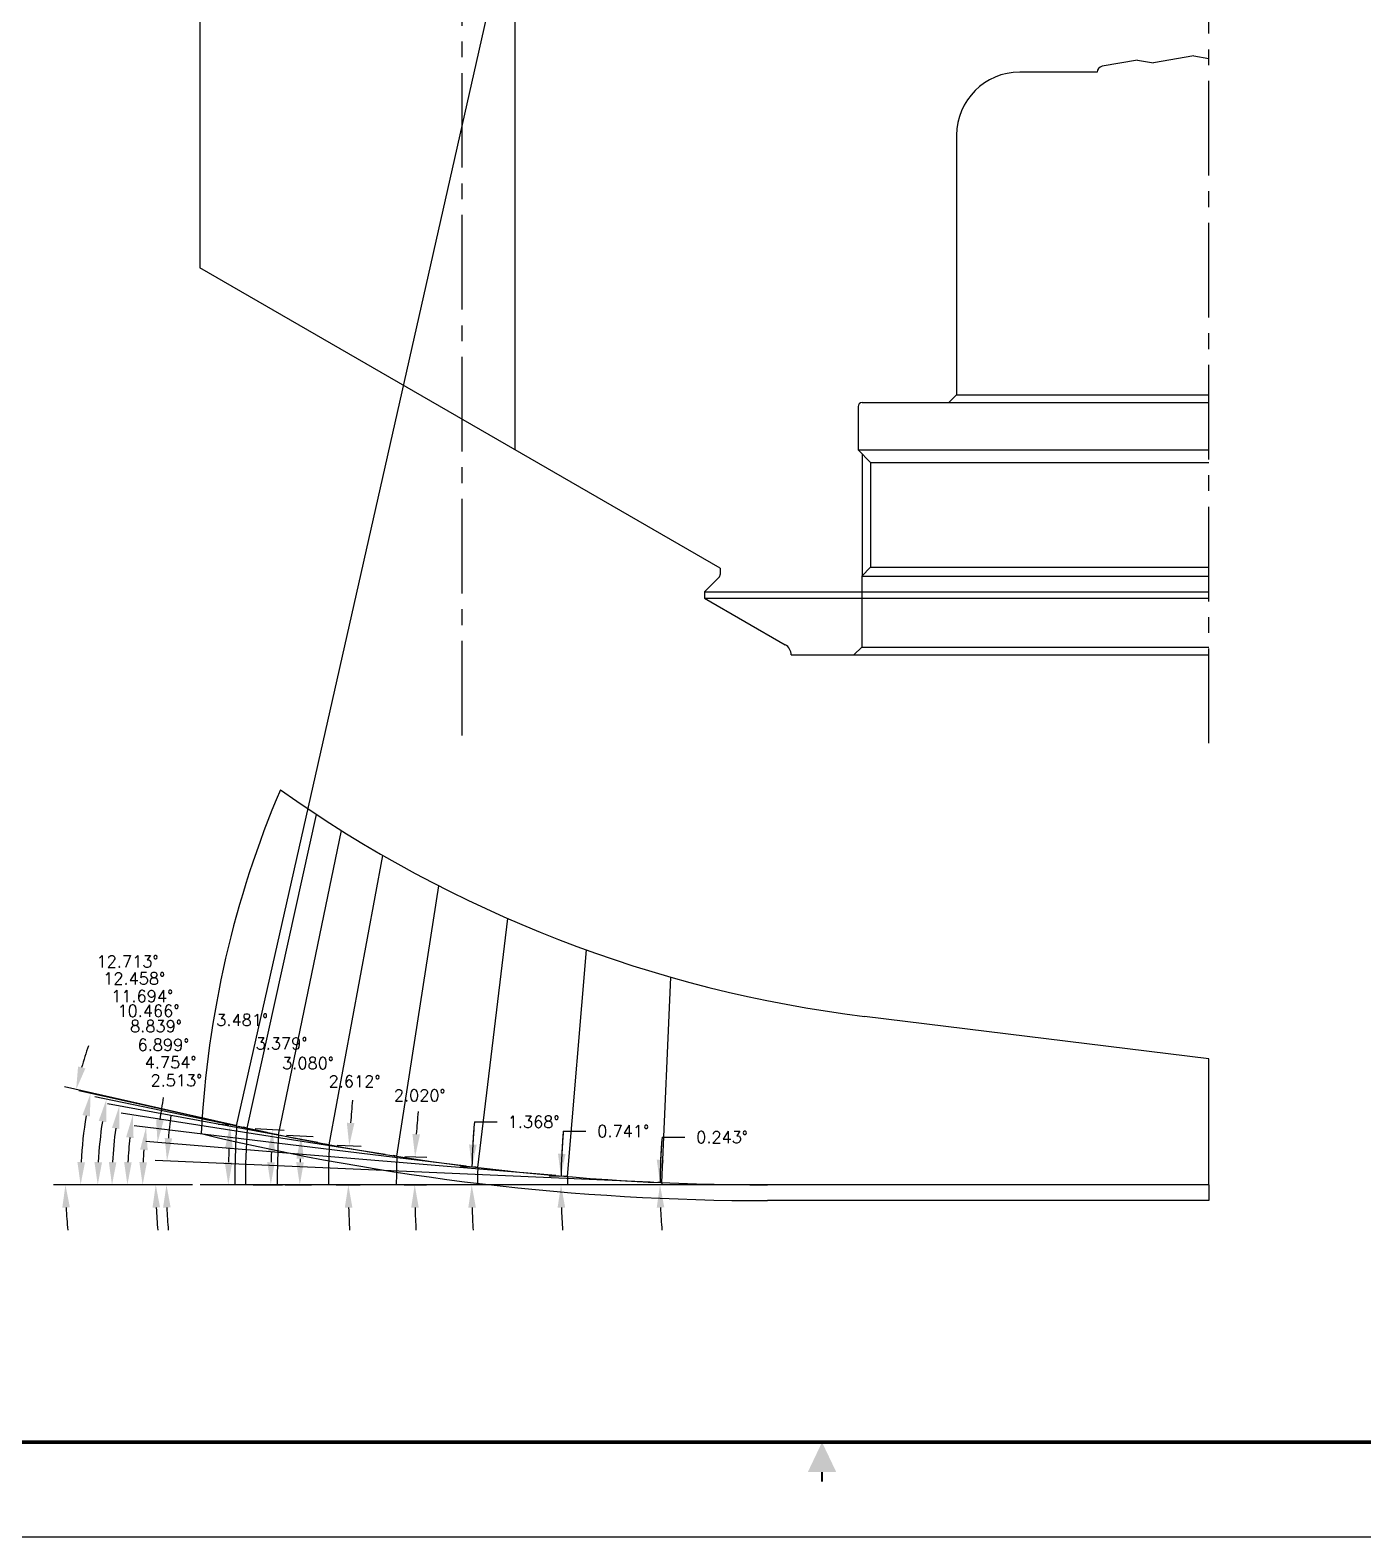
# Model space of a CAD drawing. Header units: inches. Extents: x -3 to 80.6, y -1.2 to 56.3.
# Drawn here: x 57.34 to 67.91, y 12.43 to 24.37 of the extents above; entities that cross this region are included whole.
import ezdxf
from ezdxf.enums import TextEntityAlignment as Align

# ---------------------------------------------------------------- set-up
doc = ezdxf.new("R2010")
doc.units = ezdxf.units.IN
doc.header["$MEASUREMENT"] = 0
doc.header["$PDMODE"] = 35
doc.linetypes.add('CENTER2', pattern=[1.125, 0.75, -0.125, 0.125, -0.125])
doc.layers.get('Defpoints').update_dxf_attribs({"color": 10})
doc.layers.add('Blade_5', color=7, linetype='Continuous', true_color=0x0066cc)
for name, color, linetype in [('CLine', 5, 'CENTER2'), ('Dims', 4, 'Continuous'), ('Title Block', 7, 'Continuous')]:
    doc.layers.add(name, color=color, linetype=linetype)
doc.styles.add('RomanD', font='romand.shx')
doc.styles.add('RomanS', font='romans')
doc.dimstyles.get("Standard").update_dxf_attribs({"dimtxt": 0.094, "dimasz": 0.18, "dimexe": 0.094, "dimexo": 0.0625, "dimgap": 0.09, "dimtad": 0, "dimtih": 1, "dimtoh": 1, "dimdec": 4, "dimzin": 0, "dimdsep": 46, "dimtxsty": 'RomanS', "dimcen": 0.09, "dimadec": 3, "dimazin": 0, "dimtfac": 1, "dimtdec": 4, "dimtofl": 0, "dimtmove": 0, "dimatfit": 3, "dimfxl": 1, "dimtolj": 1, "dimtzin": 0, "dimarcsym": 0})

# ---------------------------------------------------------------- blocks, each defined once
blk = doc.blocks.new('COT_Dblock')
at = {"layer": 'Title Block', "color": 8}
blk.add_lwpolyline([(0, 0), (34, 0), (34, 22), (0, 22)], close=True, dxfattribs=at)
at = {"layer": 'Title Block', "const_width": 0.03}
blk.add_lwpolyline([(33.13, 21.25), (0.87, 21.25), (0.87, 0.75), (33.13, 0.75)], close=True, dxfattribs=at)
at = {"layer": 'Title Block', "const_width": 0.015}
blk.add_lwpolyline([(17, 0.438), (17, 0.513)], dxfattribs=at)
at = {"layer": 'Title Block'}
blk.add_solid([(16.887, 0.513), (17.113, 0.513), (17, 0.75)], dxfattribs=at)
at = {"layer": 'Title Block', "color": 1, "style": 'RomanS', "flags": 8}
for tag, p in [('FNAME', (0.62, 3.75)), ('REVDATE', (0.62, 2.25)), ('USER', (0.62, 0.75))]:
    blk.add_attdef(tag, text='', height=0.047, rotation=90, dxfattribs=at).set_placement(p, align=Align.BOTTOM_LEFT)
at = {"layer": 'Title Block', "color": 3, "style": 'RomanS', "flags": 8}
blk.add_attdef('DRAWN', text='', height=0.11, dxfattribs=at).set_placement((28.7, 1.984), align=Align.MIDDLE_CENTER)
for tag, p in [('DDATE', (28.356, 1.672)), ('CHECK', (28.356, 1.406)), ('MATRL', (28.356, 1.149)), ('PDATE', (28.356, 0.883)), ('SCALE', (29.896, 0.855)), ('SHEET', (32.005, 0.855))]:
    blk.add_attdef(tag, text='', height=0.094, dxfattribs=at).set_placement(p, align=Align.MIDDLE_LEFT)
at = {"layer": 'Title Block', "color": 3, "style": 'RomanD', "width": 0.9, "flags": 8}
for tag, height, p in [('TITL1', 0.125, (31.337, 1.684)), ('TITL2', 0.094, (31.337, 1.514)), ('TITL3', 0.094, (31.337, 1.374))]:
    blk.add_attdef(tag, text='', height=height, dxfattribs=at).set_placement(p, align=Align.MIDDLE_CENTER)
at = {"layer": 'Title Block', "color": 3, "style": 'RomanS', "flags": 8}
for tag, p in [('FSCM#', (30.337, 1.121)), ('DWG#', (31.81, 1.121)), ('REV#', (32.97, 1.121))]:
    blk.add_attdef(tag, text='', height=0.094, dxfattribs=at).set_placement(p, align=Align.TOP_CENTER)
blk = doc.blocks.new('*D202')
at = {"layer": 'Defpoints', "color": 0, "transparency": 16777216}
for p in [(62.336, 15.222), (62.349, 15.234), (62.349, 15.216), (66.688, 15.216)]:
    blk.add_point(p, dxfattribs=at)
at = {"layer": 'Dims', "color": 0, "lineweight": -2, "transparency": 16777216}
for p, q in [((62.352, 15.594), (62.532, 15.594)), ((62.287, 15.234), (62.242, 15.235)), ((62.287, 15.216), (62.242, 15.216))]:
    blk.add_line(p, q, dxfattribs=at)
for start, end in [(175.0163, 179.7571), (175.0173, 177.3872), (182.3699, 184.7399)]:
    blk.add_arc((66.688, 15.216), 4.352, start, end, dxfattribs=at)
at = {"layer": 'Dims', "color": 0, "transparency": 16777216}
for points in [[(62.37, 15.413), (62.31, 15.415), (62.336, 15.234)], [(62.31, 15.035), (62.37, 15.037), (62.336, 15.216)]]:
    blk.add_solid(points, dxfattribs=at)
at = {"layer": 'Dims', "color": 0, "transparency": 16777216, "insert": (62.828, 15.594), "char_height": 0.094, "attachment_point": 5, "style": 'RomanS'}
blk.add_mtext('\\A1;0.243°', dxfattribs=at)
blk = doc.blocks.new('*D203')
at = {"layer": 'Defpoints', "color": 0, "transparency": 16777216}
for p in [(61.551, 15.238), (61.602, 15.216), (61.603, 15.282), (66.688, 15.216)]:
    blk.add_point(p, dxfattribs=at)
at = {"layer": 'Dims', "color": 0, "lineweight": -2, "transparency": 16777216}
for p, q in [((61.568, 15.642), (61.748, 15.642)), ((61.54, 15.282), (61.457, 15.284)), ((61.54, 15.216), (61.457, 15.216))]:
    blk.add_line(p, q, dxfattribs=at)
for start, end in [(175.2427, 179.2587), (175.2434, 177.251), (182.0076, 184.0153)]:
    blk.add_arc((66.688, 15.216), 5.137, start, end, dxfattribs=at)
at = {"layer": 'Dims', "color": 0, "transparency": 16777216}
for points in [[(61.587, 15.461), (61.527, 15.463), (61.551, 15.282)], [(61.524, 15.035), (61.584, 15.036), (61.551, 15.216)]]:
    blk.add_solid(points, dxfattribs=at)
at = {"layer": 'Dims', "color": 0, "transparency": 16777216, "insert": (62.044, 15.642), "char_height": 0.094, "attachment_point": 5, "style": 'RomanS'}
blk.add_mtext('\\A1;0.741°', dxfattribs=at)
blk = doc.blocks.new('*D204')
at = {"layer": 'Defpoints', "color": 0, "transparency": 16777216}
for p in [(60.891, 15.354), (60.843, 15.262), (60.889, 15.216), (66.688, 15.216)]:
    blk.add_point(p, dxfattribs=at)
at = {"layer": 'Dims', "color": 0, "lineweight": -2, "transparency": 16777216}
for p, q in [((60.864, 15.715), (61.044, 15.715)), ((60.828, 15.356), (60.751, 15.358)), ((60.827, 15.216), (60.749, 15.216))]:
    blk.add_line(p, q, dxfattribs=at)
for start, end in [(175.1022, 178.6317), (175.1026, 176.8672), (181.7646, 183.5291)]:
    blk.add_arc((66.688, 15.216), 5.845, start, end, dxfattribs=at)
at = {"layer": 'Dims', "color": 0, "transparency": 16777216}
for points in [[(60.882, 15.534), (60.822, 15.536), (60.845, 15.355)], [(60.816, 15.035), (60.876, 15.036), (60.843, 15.216)]]:
    blk.add_solid(points, dxfattribs=at)
at = {"layer": 'Dims', "color": 0, "transparency": 16777216, "insert": (61.334, 15.715), "char_height": 0.094, "attachment_point": 5, "style": 'RomanS'}
blk.add_mtext('\\A1;1.368°', dxfattribs=at)
blk = doc.blocks.new('*D205')
at = {"layer": 'Defpoints', "color": 0, "transparency": 16777216}
for p in [(60.249, 15.443), (60.391, 15.29), (60.245, 15.216), (66.688, 15.216)]:
    blk.add_point(p, dxfattribs=at)
at = {"layer": 'Dims', "color": 0, "lineweight": -2, "transparency": 16777216}
for p, q in [((60.312, 15.441), (60.488, 15.435)), ((60.308, 15.216), (60.485, 15.216))]:
    blk.add_line(p, q, dxfattribs=at)
for start, end in [(174.7042, 176.342), (181.6378, 183.2755)]:
    blk.add_arc((66.688, 15.216), 6.297, start, end, dxfattribs=at)
at = {"layer": 'Dims', "color": 0, "transparency": 16777216}
for points in [[(60.433, 15.616), (60.373, 15.619), (60.394, 15.438)], [(60.363, 15.035), (60.423, 15.036), (60.391, 15.216)]]:
    blk.add_solid(points, dxfattribs=at)
at = {"layer": 'Dims', "color": 0, "transparency": 16777216, "insert": (60.431, 15.925), "char_height": 0.094, "attachment_point": 5, "style": 'RomanS'}
blk.add_mtext('\\A1;2.020°', dxfattribs=at)
blk = doc.blocks.new('*D206')
at = {"layer": 'Defpoints', "color": 0, "transparency": 16777216}
for p in [(59.714, 15.534), (59.866, 15.32), (59.706, 15.216), (66.688, 15.216)]:
    blk.add_point(p, dxfattribs=at)
at = {"layer": 'Dims', "color": 0, "lineweight": -2, "transparency": 16777216}
for p, q in [((59.776, 15.531), (59.966, 15.523)), ((59.769, 15.216), (59.959, 15.216))]:
    blk.add_line(p, q, dxfattribs=at)
for start, end in [(174.3644, 175.876), (181.5116, 183.0232)]:
    blk.add_arc((66.688, 15.216), 6.823, start, end, dxfattribs=at)
at = {"layer": 'Dims', "color": 0, "transparency": 16777216}
for points in [[(59.913, 15.705), (59.853, 15.708), (59.872, 15.527)], [(59.837, 15.035), (59.897, 15.036), (59.865, 15.216)]]:
    blk.add_solid(points, dxfattribs=at)
at = {"layer": 'Dims', "color": 0, "transparency": 16777216, "insert": (59.914, 16.036), "char_height": 0.094, "attachment_point": 5, "style": 'RomanS'}
blk.add_mtext('\\A1;2.612°', dxfattribs=at)
blk = doc.blocks.new('*D207')
at = {"layer": 'Defpoints', "color": 0, "transparency": 16777216}
for p in [(59.312, 15.613), (59.481, 15.345), (59.301, 15.216), (66.688, 15.216)]:
    blk.add_point(p, dxfattribs=at)
at = {"layer": 'Dims', "color": 0, "lineweight": -2, "transparency": 16777216}
for p, q in [((59.374, 15.609), (59.585, 15.598)), ((59.363, 15.216), (59.574, 15.216))]:
    blk.add_line(p, q, dxfattribs=at)
blk.add_arc((66.688, 15.216), 7.208, 178.3505, 178.5691, dxfattribs=at)
at = {"layer": 'Dims', "color": 0, "transparency": 16777216}
for points in [[(59.453, 15.425), (59.513, 15.422), (59.491, 15.603)], [(59.512, 15.395), (59.452, 15.396), (59.48, 15.216)]]:
    blk.add_solid(points, dxfattribs=at)
at = {"layer": 'Dims', "color": 0, "transparency": 16777216, "insert": (59.545, 16.181), "char_height": 0.094, "attachment_point": 5, "style": 'RomanS'}
blk.add_mtext('\\A1;3.080°', dxfattribs=at)
blk = doc.blocks.new('*D208')
at = {"layer": 'Defpoints', "color": 0, "transparency": 16777216}
for p in [(59.062, 15.666), (59.252, 15.362), (59.049, 15.216), (66.688, 15.216)]:
    blk.add_point(p, dxfattribs=at)
at = {"layer": 'Dims', "color": 0, "lineweight": -2, "transparency": 16777216}
for p, q in [((59.125, 15.662), (59.357, 15.649)), ((59.111, 15.216), (59.344, 15.216))]:
    blk.add_line(p, q, dxfattribs=at)
blk.add_arc((66.688, 15.216), 7.438, 178.0072, 178.6133, dxfattribs=at)
at = {"layer": 'Dims', "color": 0, "transparency": 16777216}
for points in [[(59.225, 15.476), (59.285, 15.473), (59.263, 15.654)], [(59.282, 15.395), (59.222, 15.396), (59.25, 15.216)]]:
    blk.add_solid(points, dxfattribs=at)
at = {"layer": 'Dims', "color": 0, "transparency": 16777216, "insert": (59.335, 16.337), "char_height": 0.094, "attachment_point": 5, "style": 'RomanS'}
blk.add_mtext('\\A1;3.379°', dxfattribs=at)
blk = doc.blocks.new('*D209')
at = {"layer": 'Defpoints', "color": 0, "transparency": 16777216}
for p in [(58.423, 15.279), (58.691, 15.216), (62.319, 15.236), (62.349, 15.234), (63.188, 15.216)]:
    blk.add_point(p, dxfattribs=at)
at = {"layer": 'Dims', "color": 0, "lineweight": -2, "transparency": 16777216}
for p, q in [((62.257, 15.238), (58.333, 15.41)), ((58.628, 15.216), (58.329, 15.216))]:
    blk.add_line(p, q, dxfattribs=at)
for start, end in [(172.7405, 175.1139), (182.3734, 184.7467)]:
    blk.add_arc((62.768, 15.216), 4.346, start, end, dxfattribs=at)
at = {"layer": 'Dims', "color": 0, "transparency": 16777216}
for points in [[(58.468, 15.584), (58.409, 15.588), (58.427, 15.406)], [(58.396, 15.035), (58.456, 15.037), (58.423, 15.216)]]:
    blk.add_solid(points, dxfattribs=at)
at = {"layer": 'Dims', "color": 0, "transparency": 16777216, "insert": (58.502, 16.044), "char_height": 0.094, "attachment_point": 5, "style": 'RomanS'}
blk.add_mtext('\\A1;2.513°', dxfattribs=at)
blk = doc.blocks.new('*D210')
at = {"layer": 'Defpoints', "color": 0, "transparency": 16777216}
for p in [(58.339, 15.328), (58.691, 15.216), (61.573, 15.284), (61.603, 15.282), (63.188, 15.216)]:
    blk.add_point(p, dxfattribs=at)
at = {"layer": 'Dims', "color": 0, "lineweight": -2, "transparency": 16777216}
for p, q in [((61.511, 15.289), (58.258, 15.56)), ((58.628, 15.216), (58.244, 15.216))]:
    blk.add_line(p, q, dxfattribs=at)
for start, end in [(170.1601, 172.703), (182.5429, 185.0858)]:
    blk.add_arc((62.394, 15.216), 4.056, start, end, dxfattribs=at)
at = {"layer": 'Dims', "color": 0, "transparency": 16777216}
for points in [[(58.401, 15.728), (58.341, 15.734), (58.352, 15.552)], [(58.312, 15.035), (58.372, 15.037), (58.338, 15.216)]]:
    blk.add_solid(points, dxfattribs=at)
at = {"layer": 'Dims', "color": 0, "transparency": 16777216, "insert": (58.456, 16.187), "char_height": 0.094, "attachment_point": 5, "style": 'RomanS'}
blk.add_mtext('\\A1;4.754°', dxfattribs=at)
blk = doc.blocks.new('*D211')
at = {"layer": 'Defpoints', "color": 0, "transparency": 16777216}
for p in [(58.237, 15.368), (60.861, 15.358), (60.891, 15.354), (58.691, 15.216), (63.188, 15.216)]:
    blk.add_point(p, dxfattribs=at)
at = {"layer": 'Dims', "color": 0, "lineweight": -2, "transparency": 16777216}
for p, q in [((60.799, 15.365), (58.168, 15.684)), ((58.628, 15.216), (58.14, 15.216))]:
    blk.add_line(p, q, dxfattribs=at)
blk.add_arc((62.035, 15.216), 3.802, 175.8143, 177.2868, dxfattribs=at)
at = {"layer": 'Dims', "color": 0, "transparency": 16777216}
for points in [[(58.214, 15.496), (58.274, 15.49), (58.261, 15.672)], [(58.268, 15.395), (58.208, 15.397), (58.234, 15.216)]]:
    blk.add_solid(points, dxfattribs=at)
at = {"layer": 'Dims', "color": 0, "transparency": 16777216, "insert": (58.399, 16.326), "char_height": 0.094, "attachment_point": 5, "style": 'RomanS'}
blk.add_mtext('\\A1;6.899°', dxfattribs=at)
blk = doc.blocks.new('*D212')
at = {"layer": 'Defpoints', "color": 0, "transparency": 16777216}
for p in [(60.22, 15.448), (60.249, 15.443), (58.118, 15.401), (58.691, 15.216), (63.188, 15.216)]:
    blk.add_point(p, dxfattribs=at)
at = {"layer": 'Dims', "color": 0, "lineweight": -2, "transparency": 16777216}
for p, q in [((60.158, 15.457), (58.063, 15.783)), ((58.628, 15.216), (58.019, 15.216))]:
    blk.add_line(p, q, dxfattribs=at)
blk.add_arc((61.71, 15.216), 3.597, 174.0288, 177.1324, dxfattribs=at)
at = {"layer": 'Dims', "color": 0, "transparency": 16777216}
for points in [[(58.103, 15.594), (58.162, 15.586), (58.156, 15.769)], [(58.147, 15.395), (58.087, 15.397), (58.113, 15.216)]]:
    blk.add_solid(points, dxfattribs=at)
at = {"layer": 'Dims', "color": 0, "transparency": 16777216, "insert": (58.34, 16.473), "char_height": 0.094, "attachment_point": 5, "style": 'RomanS'}
blk.add_mtext('\\A1;8.839°', dxfattribs=at)
blk = doc.blocks.new('*D213')
at = {"layer": 'Defpoints', "color": 0, "transparency": 16777216}
for p in [(59.684, 15.54), (59.714, 15.534), (57.998, 15.425), (58.691, 15.216), (63.188, 15.216)]:
    blk.add_point(p, dxfattribs=at)
at = {"layer": 'Dims', "color": 0, "lineweight": -2, "transparency": 16777216}
for p, q in [((59.623, 15.551), (57.956, 15.859)), ((58.628, 15.216), (57.897, 15.216))]:
    blk.add_line(p, q, dxfattribs=at)
blk.add_arc((61.436, 15.216), 3.445, 172.5278, 177.0058, dxfattribs=at)
at = {"layer": 'Dims', "color": 0, "transparency": 16777216}
for points in [[(57.991, 15.668), (58.05, 15.659), (58.049, 15.842)], [(58.026, 15.395), (57.966, 15.397), (57.991, 15.216)]]:
    blk.add_solid(points, dxfattribs=at)
at = {"layer": 'Dims', "color": 0, "transparency": 16777216, "insert": (58.28, 16.595), "char_height": 0.094, "attachment_point": 5, "style": 'RomanS'}
blk.add_mtext('\\A1;10.466°', dxfattribs=at)
blk = doc.blocks.new('*D214')
at = {"layer": 'Defpoints', "color": 0, "transparency": 16777216}
for p in [(59.282, 15.619), (59.312, 15.613), (57.885, 15.444), (58.691, 15.216), (63.188, 15.216)]:
    blk.add_point(p, dxfattribs=at)
at = {"layer": 'Dims', "color": 0, "lineweight": -2, "transparency": 16777216}
for p, q in [((59.221, 15.632), (57.855, 15.914)), ((58.628, 15.216), (57.784, 15.216))]:
    blk.add_line(p, q, dxfattribs=at)
blk.add_arc((61.229, 15.216), 3.352, 171.3833, 176.9227, dxfattribs=at)
at = {"layer": 'Dims', "color": 0, "transparency": 16777216}
for points in [[(57.886, 15.723), (57.945, 15.713), (57.947, 15.895)], [(57.912, 15.395), (57.852, 15.397), (57.878, 15.216)]]:
    blk.add_solid(points, dxfattribs=at)
at = {"layer": 'Dims', "color": 0, "transparency": 16777216, "insert": (58.23, 16.712), "char_height": 0.094, "attachment_point": 5, "style": 'RomanS'}
blk.add_mtext('\\A1;11.694°', dxfattribs=at)
blk = doc.blocks.new('*D215')
at = {"layer": 'Defpoints', "color": 0, "transparency": 16777216}
for p in [(59.033, 15.673), (59.062, 15.666), (57.751, 15.459), (58.691, 15.216), (63.188, 15.216)]:
    blk.add_point(p, dxfattribs=at)
at = {"layer": 'Dims', "color": 0, "lineweight": -2, "transparency": 16777216}
for p, q in [((58.972, 15.686), (57.729, 15.961)), ((58.628, 15.216), (57.648, 15.216))]:
    blk.add_line(p, q, dxfattribs=at)
blk.add_arc((61.1, 15.216), 3.359, 170.6129, 176.929, dxfattribs=at)
at = {"layer": 'Dims', "color": 0, "transparency": 16777216}
for points in [[(57.757, 15.769), (57.816, 15.758), (57.821, 15.94)], [(57.777, 15.395), (57.717, 15.397), (57.742, 15.216)]]:
    blk.add_solid(points, dxfattribs=at)
at = {"layer": 'Dims', "color": 0, "transparency": 16777216, "insert": (58.167, 16.851), "char_height": 0.094, "attachment_point": 5, "style": 'RomanS'}
blk.add_mtext('\\A1;12.458°', dxfattribs=at)
blk = doc.blocks.new('*D255')
at = {"layer": 'Blade_5', "color": 0, "lineweight": -2, "transparency": 16777216}
for p, q in [((58.889, 15.705), (57.615, 15.992)), ((58.628, 15.216), (57.528, 15.216))]:
    blk.add_line(p, q, dxfattribs=at)
for start, end in [(161.2812, 164.2839), (183.0027, 186.0055)]:
    blk.add_arc((61.057, 15.216), 3.435, start, end, dxfattribs=at)
at = {"layer": 'Blade_5', "color": 0, "transparency": 16777216}
for points in [[(57.78, 16.139), (57.722, 16.154), (57.707, 15.972)], [(57.597, 15.035), (57.657, 15.037), (57.622, 15.216)]]:
    blk.add_solid(points, dxfattribs=at)
at = {"layer": 'Defpoints', "color": 0, "transparency": 16777216}
for p in [(58.95, 15.691), (58.979, 15.685), (57.632, 15.47), (58.691, 15.216), (63.188, 15.216)]:
    blk.add_point(p, dxfattribs=at)
at = {"layer": 'Blade_5', "color": 0, "transparency": 16777216, "insert": (58.114, 16.987), "char_height": 0.094, "attachment_point": 5, "style": 'RomanS'}
blk.add_mtext('\\A1;12.713°', dxfattribs=at)
blk = doc.blocks.new('*D256')
at = {"layer": 'Blade_5', "color": 0, "lineweight": -2, "transparency": 16777216}
for p, q in [((58.917, 15.689), (58.833, 15.694)), ((58.902, 15.216), (58.819, 15.216))]:
    blk.add_line(p, q, dxfattribs=at)
blk.add_arc((66.688, 15.216), 7.775, 177.8458, 178.6735, dxfattribs=at)
at = {"layer": 'Blade_5', "color": 0, "transparency": 16777216}
for points in [[(58.888, 15.51), (58.948, 15.507), (58.927, 15.688)], [(58.945, 15.395), (58.885, 15.396), (58.913, 15.216)]]:
    blk.add_solid(points, dxfattribs=at)
at = {"layer": 'Defpoints', "color": 0, "transparency": 16777216}
for p in [(58.979, 15.685), (58.914, 15.373), (58.965, 15.216), (66.688, 15.216)]:
    blk.add_point(p, dxfattribs=at)
at = {"layer": 'Blade_5', "color": 0, "transparency": 16777216, "insert": (59.023, 16.523), "char_height": 0.094, "attachment_point": 5, "style": 'RomanS'}
blk.add_mtext('\\A1;3.481°', dxfattribs=at)

msp = doc.modelspace()

# ---------------------------------------------------------------- linework, layer by layer
for p, q in [((61.18789, 21.04154), (61.18789, 25.59249)), ((66.12261, 24.13128), (65.84081, 24.0816)), ((66.12261, 24.13128), (66.24761, 24.10924)), ((66.56861, 24.16584), (66.24761, 24.10924)), ((66.56861, 24.16584), (66.68789, 24.14481)), ((65.80207, 24.03542), (65.18789, 24.03542)), ((64.68789, 23.53542), (64.68789, 21.47834)), ((62.81289, 20.10334), (58.68789, 22.48491)), ((63.90689, 21.38459), (63.90689, 21.04084)), ((63.93814, 21.41584), (66.68789, 21.41584)), ((64.68789, 21.47834), (64.62539, 21.41584)), ((64.68789, 21.47834), (66.68789, 21.47834)), ((63.90689, 21.04084), (66.68789, 21.04084)), ((63.90689, 21.04084), (64.00554, 20.94219)), ((63.93789, 21.00984), (63.93789, 20.04334)), ((64.00554, 20.94219), (66.68789, 20.94219)), ((64.00554, 20.94219), (64.00554, 20.11099)), ((62.81289, 20.10334), (62.81289, 20.05379)), ((64.00554, 20.11099), (63.93539, 20.04084)), ((64.00554, 20.11099), (66.68789, 20.11099)), ((62.80374, 20.03169), (62.68789, 19.91584)), ((63.93539, 20.04084), (66.68789, 20.04084)), ((63.93539, 20.04084), (63.93539, 19.47834)), ((62.68789, 19.91584), (66.68789, 19.91584)), ((62.68789, 19.91584), (62.68789, 19.8669)), ((62.68789, 19.8669), (66.68789, 19.8669)), ((62.68789, 19.8669), (63.32852, 19.49703)), ((63.93539, 19.47834), (63.87289, 19.41584)), ((63.93539, 19.47834), (66.68789, 19.47834)), ((63.37539, 19.41584), (66.68789, 19.41584))]:
    msp.add_line(p, q)
at = {"color": 0}
for p, q in [((66.68789, 16.21584), (63.95839, 16.55099)), ((66.68789, 15.21584), (66.68789, 16.21584)), ((66.68789, 15.21584), (66.68789, 15.09084)), ((66.68789, 15.09084), (63.18789, 15.09084))]:
    msp.add_line(p, q, dxfattribs=at)
at = {"color": 1}
msp.add_line((63.18789, 15.21584), (58.69088, 15.21584), dxfattribs=at)
msp.add_lwpolyline([(66.68789, 29.39588), (63.12391, 30.35084, 0.49314543), (58.87539, 27.09084), (58.87539, 25.58459), (58.87539, 25.58459, -0.41421356), (58.78164, 25.49084, 0.41421356), (58.68789, 25.39709), (58.68789, 22.48491)], format="xyb")
for centre, radius, start, end in [((65.18789, 23.53542), 0.5, 90, 180), ((65.84896, 24.03542), 0.04689, 99.999997, 180), ((63.93814, 21.38459), 0.03125, 90, 180), ((62.78164, 20.05379), 0.03125, 315, 0), ((63.28164, 19.41584), 0.09375, 0, 60)]:
    msp.add_arc(centre, radius, start, end)
at = {"color": 0}
for centre, radius, start, end in [((66.68789, 15.21584), 8, 156.952445, 177.091787), ((65.19232, 26.60052), 10.125, 234.595521, 263), ((63.18789, 34.34084), 19.25, 256.512631, 270)]:
    msp.add_arc(centre, radius, start, end, dxfattribs=at)
at = {"layer": 'Blade_5'}
for q in [(63.18789, 34.34084), (58.94972, 15.69133)]:
    msp.add_line((58.97899, 15.68473), q, dxfattribs=at)
msp.add_arc((66.68789, 15.21584), 7.72315, 176.519363, 180, dxfattribs=at)
at = {"layer": 'CLine'}
for p, q in [((60.76789, 18.77831), (60.76789, 30.46584)), ((66.68789, 18.71584), (66.68789, 30.46584))]:
    msp.add_line(p, q, dxfattribs=at)
at = {"layer": 'Defpoints', "color": 1}
msp.add_line((66.68789, 15.21584), (63.18789, 15.21584), dxfattribs=at)
msp.add_arc((63.18789, 34.34084), 19.125, 256.512631, 270, dxfattribs=at)
at = {"layer": 'Dims'}
for p, q in [((59.06217, 15.66616), (59.61146, 18.15246)), ((59.31154, 15.6128), (59.81066, 18.02419)), ((59.71365, 15.53406), (60.13735, 17.82766)), ((60.24924, 15.44296), (60.58246, 17.58582)), ((60.89067, 15.35431), (61.12929, 17.3265)), ((61.60281, 15.28164), (61.75219, 17.07785)), ((62.34942, 15.23423), (62.42086, 16.86221)), ((59.06217, 15.66616), (59.03287, 15.67263)), ((59.31154, 15.6128), (59.28217, 15.61888)), ((59.71365, 15.53406), (59.68415, 15.53951)), ((60.24924, 15.44296), (60.2196, 15.44757)), ((60.89067, 15.35431), (60.86089, 15.35792)), ((61.60281, 15.28164), (61.57291, 15.28413)), ((62.34942, 15.23423), (62.31945, 15.23555))]:
    msp.add_line(p, q, dxfattribs=at)
for radius, start in [(7.63901, 176.620516), (7.38702, 176.919596), (6.9815, 177.387584), (6.44266, 177.97978), (5.79888, 178.631733), (5.08551, 179.258651), (4.33851, 179.757148)]:
    msp.add_arc((66.68789, 15.21584), radius, start, 180, dxfattribs=at)

# ---------------------------------------------------------------- block references
at = {"layer": 'Title Block'}
msp.add_blockref('COT_Dblock', (46.62056, 12.4259), dxfattribs=at)

# ---------------------------------------------------------------- dimensions: what is measured, and where the dimension line sits
at = {"layer": 'Blade_5'}
dim = msp.add_angular_dim_2l(base=(57.631699, 15.469678), line1=((63.187894, 15.215845), (58.690877, 15.215845)), line2=((58.978989, 15.684727), (58.949724, 15.691329)), dimstyle='Standard', dxfattribs=at)
dim.commit()
dim.dimension.update_dxf_attribs({"geometry": '*D255', "text_midpoint": (58.11409, 16.986922), "dimtype": 162})
dim = msp.add_angular_dim_3p(base=(58.9143, 15.37328), center=(66.68789, 15.21584), p1=(58.97899, 15.68473), p2=(58.96474, 15.21584), dimstyle='Standard', dxfattribs=at)
dim.commit()
dim.dimension.update_dxf_attribs({"geometry": '*D256', "text_midpoint": (59.02343, 16.52333), "dimtype": 165})
at = {"layer": 'Dims'}
for base, line1, line2, picture, middle in [((57.750579, 15.459063), ((63.187894, 15.215845), (58.690877, 15.215845)), ((59.062165, 15.666156), (59.032871, 15.672628)), '*D215', (58.166748, 16.85114)), ((57.8853653, 15.4437008), ((63.1878939, 15.2158448), (58.690877, 15.2158448)), ((59.3115432, 15.6128036), (59.2821659, 15.6188841)), '*D214', (58.2298901, 16.7116464)), ((57.9978163, 15.4254719), ((63.1878939, 15.2158448), (58.690877, 15.2158448)), ((59.7136469, 15.534058), (59.6841461, 15.5395078)), '*D213', (58.2797389, 16.595402)), ((58.1176449, 15.4007233), ((63.1878939, 15.2158448), (58.690877, 15.2158448)), ((60.2492427, 15.4429626), (60.2195989, 15.4475722)), '*D212', (58.3395575, 16.4725151)), ((58.2366129, 15.368382), ((63.1878939, 15.2158448), (58.690877, 15.2158448)), ((60.8906683, 15.3543133), (60.8608855, 15.3579168)), '*D211', (58.3993761, 16.3263793)), ((58.3394719, 15.3280153), ((63.1878939, 15.2158448), (58.690877, 15.2158448)), ((61.6028066, 15.2816444), (61.5729098, 15.2841308)), '*D210', (58.4558716, 16.1868861)), ((58.4232078, 15.2793709), ((63.1878939, 15.2158448), (58.690877, 15.2158448)), ((62.3494186, 15.2342338), (62.3194475, 15.2355491)), '*D209', (58.5023972, 16.0440715))]:
    dim = msp.add_angular_dim_2l(base=base, line1=line1, line2=line2, dimstyle='Standard', dxfattribs=at)
    dim.commit()
    dim.dimension.update_dxf_attribs({"geometry": picture, "text_midpoint": middle, "dimtype": 162})
for base, center, p1, p2, picture, middle in [((59.251693, 15.362067), (66.687894, 15.215845), (59.062165, 15.666156), (59.048881, 15.215845), '*D208', (59.335177, 16.336567)), ((59.4814, 15.34501), (66.68789, 15.21584), (59.31154, 15.6128), (59.30087, 15.21584), '*D207', (59.54514, 16.18092)), ((59.86573, 15.31954), (66.68789, 15.21584), (59.71365, 15.53406), (59.70639, 15.21584), '*D206', (59.91446, 16.0364)), ((60.39098, 15.28986), (66.68789, 15.21584), (60.24924, 15.44296), (60.24524, 15.21584), '*D205', (60.43062, 15.92522))]:
    dim = msp.add_angular_dim_3p(base=base, center=center, p1=p1, p2=p2, dimstyle='Standard', dxfattribs=at)
    dim.commit()
    dim.dimension.update_dxf_attribs({"geometry": picture, "text_midpoint": middle, "dimtype": 165})
for base, p1, p2, picture, middle in [((60.84323, 15.26237), (60.89067, 15.35431), (60.88901, 15.21584), '*D204', (61.33357, 15.71487)), ((61.55069, 15.238), (61.60281, 15.28164), (61.60238, 15.21584), '*D203', (62.04425, 15.6419)), ((62.33589, 15.22199), (62.34942, 15.23423), (62.34938, 15.21584), '*D202', (62.82825, 15.59392))]:
    dim = msp.add_angular_dim_3p(base=base, center=(66.68789, 15.21584), p1=p1, p2=p2, dimstyle='Standard', dxfattribs=at)
    dim.commit()
    dim.dimension.update_dxf_attribs({"geometry": picture, "text_midpoint": middle})

doc.saveas('drawing.dxf')
